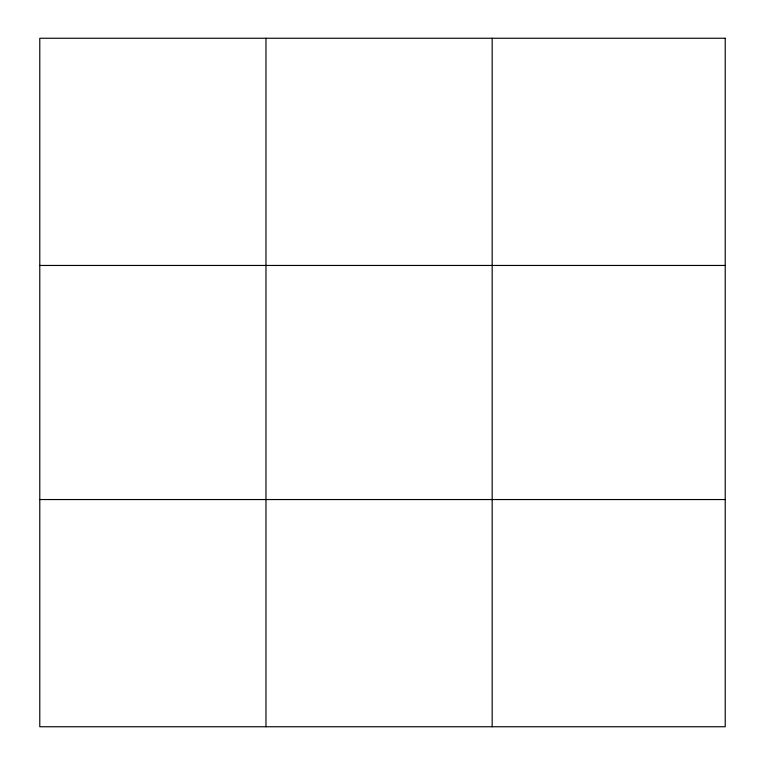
<?xml version="1.0" encoding="UTF-8"?>
<svg xmlns="http://www.w3.org/2000/svg" width="765" height="765" viewBox="0 0 765 765"><rect width="100%" height="100%" fill="white"/><g stroke="black" fill="none" stroke-linecap="round" stroke-linejoin="round"><path stroke-width="1.15" d="M265.971 726.75L265.971 38.25M492.172 726.75L492.172 38.25M39.78 265.455L725.22 265.455M39.78 499.545L725.22 499.545M725.22 38.25L39.78 38.25L39.78 726.75L725.22 726.75L725.22 38.25"/></g></svg>
